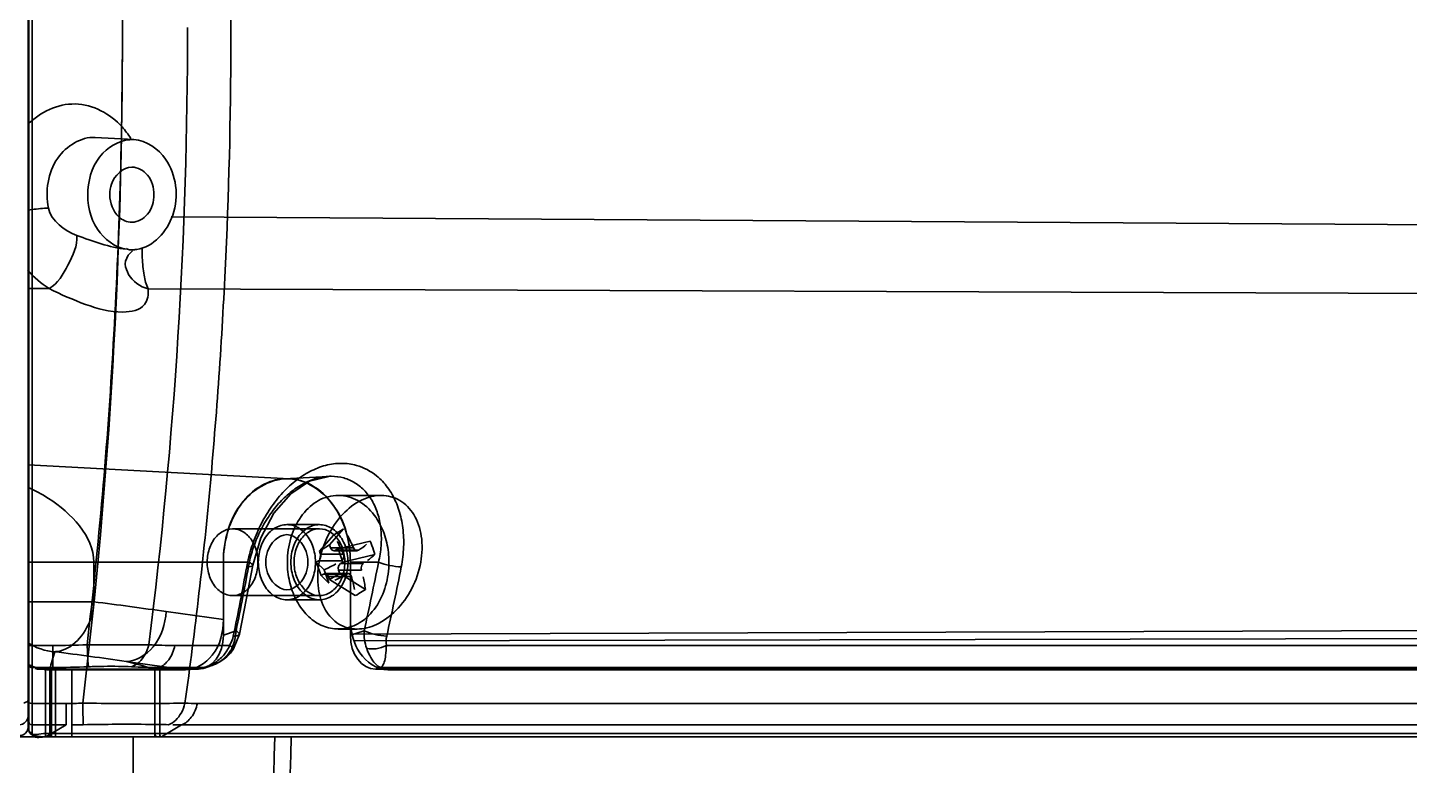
# Model space of a CAD drawing. Header units: millimetres. Extents: x 4086 to 8300, y 123 to 1549.
# Drawn here: x 7012.91 to 7031.52, y 716.51 to 726.45 of the extents above; entities that cross this region are included whole.
import ezdxf

# ---------------------------------------------------------------- set-up
doc = ezdxf.new("R2010")
doc.units = ezdxf.units.MM
doc.linetypes.add('PHANTOM', pattern=[0.8, 0.45, -0.05, 0.1, -0.05, 0.1, -0.05])
doc.layers.add('粗线', color=7, linetype='PHANTOM', lineweight=35)

msp = doc.modelspace()

# ---------------------------------------------------------------- linework, layer by layer
at = {"layer": '粗线', "linetype": 'Continuous'}
for p, q in [((7012.92458, 735.91451), (7012.92458, 716.97954)), ((7012.96958, 716.93557), (7012.96958, 735.95848)), ((7012.91445, 735.86991), (7012.91445, 717.02414)), ((7014.34122, 724.93815), (7013.82042, 724.96852)), ((7014.84277, 723.89842), (7034.28788, 723.77423)), ((7014.38144, 723.45996), (7014.35433, 723.45673)), ((7014.22224, 723.26382), (7014.22245, 723.2621)), ((7012.91445, 722.93429), (7013.1985, 722.93336)), ((7034.56574, 722.85898), (7014.53203, 722.9283)), ((7016.43606, 720.37109), (7012.91445, 720.56049)), ((7016.36621, 720.37109), (7016.96308, 720.40319)), ((7017.67139, 720.14702), (7017.09178, 720.14702)), ((7016.40114, 719.75327), (7016.83978, 719.75327)), ((7015.67006, 719.69702), (7016.83978, 719.69702)), ((7016.83855, 719.39744), (7017.02964, 719.61317)), ((7017.16572, 719.69773), (7016.97463, 719.482)), ((7017.09905, 719.657), (7017.02964, 719.61317)), ((7017.09009, 719.42755), (7017.52259, 719.52944)), ((7016.83855, 719.39744), (7016.97463, 719.482)), ((7016.85368, 719.3553), (7016.83855, 719.39744)), ((7016.85368, 719.3553), (7017.16259, 719.3553)), ((7016.97463, 719.482), (7016.98975, 719.43986)), ((7017.29867, 719.43986), (7016.98975, 719.43986)), ((7017.34673, 719.40118), (7017.03615, 719.40118)), ((7017.05806, 719.40765), (7017.09009, 719.42755)), ((7017.05806, 719.40765), (7017.36697, 719.40765)), ((7017.09009, 719.42755), (7017.15436, 719.24852)), ((7017.58686, 719.3504), (7017.15436, 719.24852)), ((7012.91445, 719.24702), (7015.54606, 719.24702)), ((7013.80017, 718.71386), (7013.80017, 719.24702)), ((7015.54606, 719.24702), (7015.89569, 719.24702)), ((7015.54606, 718.47316), (7015.54606, 719.24702)), ((7015.54606, 718.2627), (7015.54606, 719.24702)), ((7016.79716, 719.24553), (7016.82919, 719.26544)), ((7016.90173, 719.14365), (7016.79716, 719.24553)), ((7016.86143, 719.0665), (7016.79716, 719.24553)), ((7017.13811, 719.26544), (7016.82919, 719.26544)), ((7016.90173, 719.14365), (7016.93461, 719.0534)), ((7017.15436, 719.24852), (7017.12233, 719.22861)), ((7017.43124, 719.22861), (7017.12233, 719.22861)), ((7017.63562, 719.24702), (7017.25621, 719.24702)), ((7017.25621, 719.24702), (7017.25621, 718.47343)), ((7017.25621, 719.24702), (7017.25621, 718.2627)), ((7016.89346, 719.0864), (7016.86143, 719.0665)), ((7016.86143, 719.0665), (7016.966, 718.96461)), ((7016.89346, 719.0864), (7017.20238, 719.0864)), ((7017.22595, 719.09287), (7016.91537, 719.09287)), ((7016.93461, 719.0534), (7016.966, 718.96461)), ((7017.27068, 719.05419), (7016.96177, 719.05419)), ((7016.97689, 719.01205), (7016.96177, 719.05419)), ((7017.11297, 719.09661), (7016.97689, 719.01205)), ((7017.32287, 718.79632), (7016.97689, 719.01205)), ((7017.09785, 719.13875), (7017.40676, 719.13875)), ((7017.09785, 719.13875), (7017.11297, 719.09661)), ((7017.11297, 719.09661), (7017.45895, 718.88088)), ((7015.67006, 718.79702), (7016.83978, 718.79702)), ((7013.80017, 718.71386), (7012.91445, 718.71386)), ((7016.40114, 718.74077), (7016.83978, 718.74077)), ((7014.77495, 718.58245), (7015.54606, 718.47316)), ((7015.54606, 718.2627), (7015.71697, 718.32237)), ((7015.68281, 718.07878), (7015.76132, 718.27691)), ((7017.34754, 718.34702), (7017.09178, 718.34702)), ((7017.44168, 718.32237), (7017.25621, 718.2627)), ((7017.27945, 718.2792), (7040.70317, 718.35765)), ((7040.90689, 718.2381), (7017.31008, 718.18955)), ((7013.24664, 718.12509), (7012.92458, 718.1251)), ((7013.24664, 717.82885), (7013.24664, 718.12507)), ((7015.62984, 718.12508), (7014.89174, 718.12508)), ((7044.76338, 718.12507), (7017.74134, 718.12507)), ((7015.03447, 717.79772), (7014.23598, 717.91053)), ((7015.29207, 717.82029), (7015.39252, 717.85536)), ((7013.24664, 717.82885), (7012.95807, 717.82885)), ((7013.14961, 717.80558), (7013.14887, 716.94039)), ((7013.23159, 717.80536), (7013.14961, 717.80558)), ((7013.20513, 717.79717), (7013.20724, 717.80294)), ((7013.20513, 717.79717), (7013.22897, 717.79718)), ((7013.20649, 717.79695), (7013.20649, 716.8931)), ((7013.24664, 717.82885), (7013.20694, 717.80545)), ((7013.22897, 717.79718), (7013.20724, 717.80294)), ((7013.22897, 717.79659), (7013.28671, 717.79665)), ((7013.23159, 716.94035), (7013.23159, 717.80536)), ((7013.28671, 716.89319), (7013.28671, 717.79721)), ((7013.28671, 717.79665), (7013.50541, 717.79678)), ((7013.50659, 717.79679), (7014.66616, 717.79789)), ((7013.5066, 716.89338), (7013.5066, 717.79719)), ((7014.62212, 717.80538), (7014.62212, 716.94034)), ((7014.62255, 716.89323), (7014.62255, 717.7973)), ((7015.20636, 717.80559), (7014.63704, 717.80545)), ((7014.63774, 717.80586), (7014.67675, 717.82885)), ((7015.03438, 717.7973), (7014.66613, 717.79729)), ((7014.67675, 717.82885), (7015.27299, 717.82885)), ((7014.68982, 716.89386), (7014.68982, 717.7973)), ((7014.69098, 717.80559), (7014.69098, 716.94037)), ((7015.27299, 717.82885), (7015.20636, 717.80559)), ((7017.59591, 717.80559), (7017.66822, 717.82885)), ((7044.44061, 717.80539), (7017.59591, 717.80559)), ((7017.66822, 717.82885), (7044.54839, 717.82885)), ((7017.70791, 717.80252), (7017.76163, 717.79883)), ((7017.70857, 717.80677), (7017.76787, 717.79752)), ((7017.76163, 717.79883), (7044.37332, 717.79883)), ((7012.96958, 717.34476), (7013.42874, 717.34476)), ((7013.42874, 717.34476), (7013.42874, 717.05675)), ((7015.19634, 717.34476), (7045.3791, 717.34476)), ((7012.91107, 716.9974), (7012.90114, 716.97227)), ((7012.91445, 717.02414), (7012.91107, 716.9974)), ((7012.96958, 717.05675), (7013.42874, 717.05675)), ((7013.14887, 716.94037), (7044.39333, 716.94037)), ((7013.15665, 716.89639), (7013.42874, 717.05675)), ((7014.98321, 717.05675), (7014.71105, 716.89635)), ((7045.16597, 717.05675), (7014.98321, 717.05675)), ((6996.53247, 716.8931), (7013.25686, 716.89315)), ((7013.15659, 716.89536), (7014.22019, 716.8956)), ((7013.15665, 716.89639), (7013.23298, 716.89636)), ((7013.28671, 716.89261), (7013.25686, 716.89254)), ((7013.50659, 716.89296), (7013.28718, 716.8926)), ((7014.22019, 716.8956), (7014.65051, 716.89534)), ((7014.3319, 700.79702), (7014.3319, 716.89381)), ((7014.64634, 716.89381), (7014.62259, 716.89381)), ((7014.68982, 716.89316), (7014.64655, 716.8932)), ((7014.65707, 716.89534), (7044.56399, 716.8956)), ((7044.37332, 716.89386), (7014.68982, 716.89386)), ((7014.71113, 716.8964), (7044.42898, 716.89638))]:
    msp.add_line(p, q, dxfattribs=at)
for points in [[(7014.22224, 723.26382), (7014.22638, 723.30074), (7014.26303, 723.38037), (7014.32312, 723.43878)], [(7015.94106, 719.20695), (7016.04915, 719.57645), (7016.2262, 719.90592), (7016.4536, 720.16697), (7016.70717, 720.33647), (7016.9646, 720.40328)], [(7017.16572, 719.69773), (7017.14382, 719.68451), (7017.12159, 719.67093), (7017.09905, 719.657)], [(7017.55783, 719.44065), (7017.54676, 719.47043), (7017.53501, 719.50003), (7017.52259, 719.52944)], [(7016.85368, 719.3553), (7016.85847, 719.32189), (7016.85032, 719.28974), (7016.82919, 719.26544)], [(7017.05806, 719.40765), (7017.03266, 719.40134), (7017.00823, 719.41206), (7016.98975, 719.43986)], [(7017.16259, 719.3553), (7017.16917, 719.32089), (7017.16021, 719.28803), (7017.13811, 719.26544)], [(7017.36697, 719.40765), (7017.34265, 719.40141), (7017.31768, 719.4132), (7017.29867, 719.43986)], [(7017.58686, 719.3504), (7017.57788, 719.38062), (7017.5682, 719.41071), (7017.55783, 719.44065)], [(7015.76132, 718.27694), (7015.85392, 718.74066), (7015.94109, 719.20704)], [(7017.09785, 719.13875), (7017.09305, 719.17216), (7017.1012, 719.20431), (7017.12233, 719.22861)], [(7017.40676, 719.13875), (7017.40386, 719.17315), (7017.41281, 719.20601), (7017.43124, 719.22861)], [(7016.89346, 719.0864), (7016.91886, 719.09271), (7016.94329, 719.08199), (7016.96177, 719.05419)], [(7017.20238, 719.0864), (7017.23037, 719.09263), (7017.25534, 719.08085), (7017.27068, 719.05419)], [(7017.32287, 718.79632), (7017.34691, 718.80954), (7017.37042, 718.82312), (7017.39339, 718.83705)], [(7017.39339, 718.83705), (7017.41581, 718.85133), (7017.43767, 718.86594), (7017.45895, 718.88088)], [(7015.3891, 717.85426), (7015.43787, 717.87323), (7015.48886, 717.89836), (7015.54038, 717.93039), (7015.59139, 717.97061), (7015.63973, 718.01985), (7015.68278, 718.07878)], [(7012.92458, 717.87258), (7012.92843, 717.85288), (7012.9398, 717.8385), (7012.95807, 717.82885)], [(7012.92458, 717.35993), (7012.93061, 717.35234), (7012.94708, 717.34679), (7012.96958, 717.34476)], [(7012.92458, 717.10072), (7012.93061, 717.07874), (7012.94708, 717.06264), (7012.96958, 717.05675)], [(7012.92459, 716.97964), (7012.94144, 716.93983), (7012.97423, 716.91925), (7013.01976, 716.90641), (7013.08118, 716.89814), (7013.15577, 716.8954)], [(7013.14887, 716.94039), (7013.1513, 716.91488), (7013.15405, 716.89877), (7013.15664, 716.89639)], [(7014.71113, 716.8964), (7014.69895, 716.8986), (7014.6911, 716.91512), (7014.69098, 716.94037)]]:
    msp.add_lwpolyline(points, dxfattribs=at)
for centre, radius, start, end in [((6949.68744, 726.37597), 65.3755, 352.7589404, 0.0622764), ((7017.28035, 723.45474), 2.82825, 179.339284, 182.186826), ((6977.93885, 726.03281), 38.5347, 348.350486, 349.763), ((6978.28859, 726.03619), 38.21501, 348.354646, 349.766679), ((6982.74398, 726.08263), 35.55492, 347.393066, 348.915594), ((7017.97574, 720.13043), 0.94662, 248.942441, 267.949102), ((6982.73598, 726.07925), 35.87469, 347.397196, 348.919252), ((7004.28252, 644.4309), 74.89022, 81.9461298, 82.698647), ((7013.24556, 728.21947), 10.0944, 270.006133, 272.638204), ((7013.26317, 718.4152), 0.37383, 271.957538, 276.076528), ((7003.64017, 643.88067), 74.78429, 81.8546395, 82.5969983), ((7014.12667, 790.90174), 72.76722, 269.6720759, 270.3268028), ((7014.89148, 723.84671), 5.72164, 266.495508, 270.00258), ((7015.49084, 717.91267), 0.25385, 40.873221, 56.797556), ((7013.20485, 718.4673), 0.66422, 243.730367, 251.294014), ((7061.65114, 897.15811), 185.41277, 255.1832963, 255.3207487), ((7013.21001, 718.48499), 0.68263, 251.359526, 269.750077), ((7013.27723, 728.49949), 10.67069, 269.835761, 272.424945), ((7014.65258, 724.03276), 6.20396, 266.819025, 270.223169), ((7013.42853, 728.22732), 10.88256, 270.001139, 271.172238), ((7015.19625, 723.57391), 6.22915, 268.451713, 270.000851), ((7012.80195, 717.02414), 0.1125, 237.743293, 0), ((7014.45289, 208.31537), 508.57848, 89.9808821, 90.1066087), ((7014.67655, 733.85769), 16.96136, 269.954289, 270.116491), ((6645.3319, 726.44702), 371.25, 356.0737776, 358.525623), ((6645.18585, 726.44977), 371.17501, 357.2733322, 358.5245953)]:
    msp.add_arc(centre, radius, start, end, dxfattribs=at)
for centre, major_axis, start_param, end_param in [((7015.20382, 718.26612), (-0.00567, 0.46051), -3.15074292, -1.58736726), ((7017.59845, 718.26612), (0.00567, 0.46051), -4.69581805, -3.13244239)]:
    msp.add_ellipse(centre, major_axis=major_axis, ratio=0.7430698, start_param=start_param, end_param=end_param, dxfattribs=at)
for points, knots in [([(7013.65124, 717.34703), (7014.01673, 720.36368), (7014.35508, 726.44717), (7014.0167, 732.53066), (7013.65124, 735.54701)], [0, 0, 0, 0, 0.50002461, 1, 1, 1, 1]), ([(7015.02784, 735.54701), (7015.16658, 734.55982), (7015.39629, 732.55669), (7015.6023, 729.5202), (7015.64814, 727.47424), (7015.64814, 726.44702)], [0, 0, 0, 0, 0.32765358, 0.66238117, 1, 1, 1, 1]), ([(7013.71044, 734.75828), (7013.86783, 733.41186), (7014.10769, 730.64475), (7014.22631, 726.44702), (7014.10769, 722.2493), (7013.86783, 719.48219), (7013.71044, 718.13577)], [0, 0, 0, 0, 0.24408927, 0.50000002, 0.75591078, 1, 1, 1, 1]), ([(7015.64814, 726.44702), (7015.64814, 725.41981), (7015.60238, 723.37386), (7015.39641, 720.33736), (7015.16676, 718.33423), (7015.02802, 717.34703)], [0, 0, 0, 0, 0.33761851, 0.67234572, 1, 1, 1, 1]), ([(7012.9105, 725.14146), (7013.07273, 725.3078), (7013.55477, 725.54136), (7014.02387, 725.28477), (7014.1805, 725.11109)], [0, 0, 0, 0, 0.49836715, 1, 1, 1, 1]), ([(7013.19054, 724.01644), (7013.14744, 724.24034), (7013.20042, 724.70628), (7013.62827, 724.9796), (7013.82042, 724.96847)], [0, 0, 0, 0, 0.54225314, 1, 1, 1, 1]), ([(7014.34122, 724.93814), (7014.18927, 724.94709), (7013.84761, 724.7774), (7013.67248, 724.25958), (7013.77864, 723.72492), (7014.0823, 723.48617), (7014.23768, 723.46117)], [0, 0, 0, 0, 0.22750418, 0.49307472, 0.76477376, 1, 1, 1, 1]), ([(7014.31353, 724.56826), (7014.39238, 724.56826), (7014.56313, 724.46884), (7014.61068, 724.28922), (7014.61068, 724.19702)], [0, 0, 0, 0, 0.461014, 1, 1, 1, 1]), ([(7014.38144, 723.45996), (7014.60244, 723.49175), (7014.99481, 723.92763), (7014.90903, 724.46531), (7014.76782, 724.67486)], [0, 0, 0, 0, 0.46908793, 1, 1, 1, 1]), ([(7014.61068, 724.19702), (7014.61068, 724.10483), (7014.56313, 723.92522), (7014.39238, 723.82578), (7014.31353, 723.82578)], [0, 0, 0, 0, 0.53896723, 1, 1, 1, 1]), ([(7013.19054, 724.01644), (7013.17284, 724.01621), (7013.08038, 724.01195), (7012.98849, 723.99934), (7012.91469, 723.98701)], [0, 0, 0, 0, 0.19132416, 1, 1, 1, 1]), ([(7013.57372, 723.64837), (7013.58181, 723.50946), (7013.45926, 723.25191), (7013.31699, 722.99807), (7013.1985, 722.93336)], [0, 0, 0, 0, 0.50754569, 1, 1, 1, 1]), ([(7014.35436, 723.45626), (7014.33541, 723.45397), (7014.29667, 723.45097), (7014.25813, 723.46141), (7014.24099, 723.47071)], [0, 0, 0, 0, 0.49476798, 1, 1, 1, 1]), ([(7014.53226, 722.92897), (7014.54102, 722.8572), (7014.50581, 722.65407), (7014.10503, 722.5833), (7013.6829, 722.71157), (7013.35748, 722.85163), (7013.1985, 722.93336)], [0, 0, 0, 0, 0.1378116, 0.33280352, 0.65929155, 1, 1, 1, 1]), ([(7017.94187, 719.18442), (7017.95903, 719.27247), (7017.98036, 719.44748), (7017.97072, 719.70579), (7017.92717, 719.90936), (7017.85807, 720.09339), (7017.76609, 720.25621), (7017.5955, 720.43947), (7017.37524, 720.55632), (7017.13257, 720.58785), (7016.91698, 720.55785), (7016.74231, 720.48834), (7016.60737, 720.40895), (7016.47299, 720.31124), (7016.31661, 720.16111), (7016.15545, 719.94867), (7016.04465, 719.74954), (7015.97163, 719.58082), (7015.90984, 719.40773), (7015.87641, 719.27426), (7015.86012, 719.18442)], [0, 0, 0, 0, 0.06956775, 0.1359603, 0.19953385, 0.22985296, 0.28815663, 0.34314604, 0.42215623, 0.47534942, 0.53052147, 0.58903804, 0.61977776, 0.65170929, 0.71762316, 0.78692489, 0.85765524, 0.89364798, 0.92932569, 1, 1, 1, 1]), ([(7016.43606, 720.37107), (7016.20287, 720.38368), (7015.6772, 720.07713), (7015.54606, 719.53139), (7015.54606, 719.24702)], [0, 0, 0, 0, 0.45091455, 1, 1, 1, 1]), ([(7015.54606, 719.24702), (7015.54606, 719.37702), (7015.57933, 719.63137), (7015.72471, 719.9711), (7015.95103, 720.2305), (7016.23944, 720.37638), (7016.55557, 720.37816), (7016.84596, 720.23492), (7017.07521, 719.97557), (7017.22255, 719.63382), (7017.25621, 719.37764), (7017.25621, 719.24702)], [0, 0, 0, 0, 0.12543814, 0.24410187, 0.35180355, 0.45118674, 0.5465897, 0.64581075, 0.75415513, 0.87396405, 1, 1, 1, 1]), ([(7015.89569, 719.24702), (7015.9119, 719.3216), (7015.95427, 719.46994), (7016.04561, 719.68256), (7016.16307, 719.88115), (7016.30311, 720.05749), (7016.46203, 720.2049), (7016.6343, 720.31645), (7016.81442, 720.38689), (7016.99539, 720.41203), (7017.16928, 720.38948), (7017.32759, 720.31977), (7017.46207, 720.20703), (7017.56696, 720.0576), (7017.63868, 719.87894), (7017.67508, 719.67886), (7017.67568, 719.4645), (7017.65261, 719.31976), (7017.63562, 719.24702)], [0, 0, 0, 0, 0.07076218, 0.14278726, 0.21414997, 0.28425073, 0.35102404, 0.4144371, 0.47358882, 0.52909007, 0.5822128, 0.63421163, 0.68743853, 0.74303799, 0.80193223, 0.86472608, 0.93061115, 1, 1, 1, 1]), ([(7017.25621, 719.24702), (7017.25621, 719.51859), (7017.13384, 720.03639), (7016.66122, 720.35889), (7016.43606, 720.37107)], [0, 0, 0, 0, 0.54634642, 1, 1, 1, 1]), ([(7012.91437, 720.25846), (7013.00907, 720.21277), (7013.40183, 720.00324), (7013.80009, 719.59808), (7013.80009, 719.24702)], [0, 0, 0, 0, 0.23048674, 1, 1, 1, 1]), ([(7017.71032, 719.63138), (7017.67415, 719.73215), (7017.57517, 719.91587), (7017.34265, 720.11054), (7017.05789, 720.17153), (7016.87741, 720.10915), (7016.79964, 720.06082)], [0, 0, 0, 0, 0.27762518, 0.52928624, 0.76258592, 1, 1, 1, 1]), ([(7016.8363, 719.24702), (7016.85836, 719.36972), (7016.93612, 719.60357), (7017.13317, 719.89594), (7017.38579, 720.09452), (7017.66801, 720.17118), (7017.93824, 720.09806), (7018.13605, 719.8877), (7018.23274, 719.58634), (7018.2252, 719.36256), (7018.20442, 719.24702)], [0, 0, 0, 0, 0.14952112, 0.29113189, 0.41743058, 0.52729949, 0.62933565, 0.73672808, 0.85920042, 1, 1, 1, 1]), ([(7016.79964, 720.06082), (7016.71802, 720.01011), (7016.57124, 719.86343), (7016.43823, 719.57579), (7016.40772, 719.35817), (7016.40772, 719.24702)], [0, 0, 0, 0, 0.3077077, 0.64407096, 1, 1, 1, 1]), ([(7016.78592, 719.24702), (7016.78592, 719.32239), (7016.76164, 719.46694), (7016.65727, 719.64693), (7016.49769, 719.75597), (7016.30899, 719.75768), (7016.14608, 719.64901), (7016.04064, 719.46738), (7016.01635, 719.32191), (7016.01635, 719.24702)], [0, 0, 0, 0, 0.16215545, 0.30795331, 0.43707075, 0.55944476, 0.68990545, 0.83888663, 1, 1, 1, 1]), ([(7016.455, 719.24702), (7016.455, 719.32243), (7016.47932, 719.4672), (7016.58395, 719.64735), (7016.74404, 719.7563), (7016.9323, 719.75738), (7017.09397, 719.64948), (7017.19992, 719.4687), (7017.22457, 719.32288), (7017.22457, 719.24702)], [0, 0, 0, 0, 0.16223606, 0.30842768, 0.43753681, 0.56024829, 0.68933032, 0.83680615, 1, 1, 1, 1]), ([(7015.36079, 719.05485), (7015.33813, 719.11798), (7015.31692, 719.25183), (7015.35083, 719.44456), (7015.44302, 719.60338), (7015.58578, 719.70018), (7015.75508, 719.70018), (7015.89959, 719.60151), (7015.95852, 719.49718), (7015.97933, 719.4392)], [0, 0, 0, 0, 0.16237349, 0.32015552, 0.46549854, 0.59598588, 0.71854187, 0.8508991, 1, 1, 1, 1]), ([(7016.11896, 719.24702), (7016.11896, 719.29492), (7016.13638, 719.45542), (7016.28544, 719.61827), (7016.40114, 719.61826)], [0, 0, 0, 0, 0.29278721, 1, 1, 1, 1]), ([(7016.40114, 719.61826), (7016.51683, 719.61826), (7016.66589, 719.45542), (7016.68331, 719.29492), (7016.68331, 719.24702)], [0, 0, 0, 0, 0.70721423, 1, 1, 1, 1]), ([(7017.14905, 719.4392), (7017.1281, 719.49757), (7017.06927, 719.60138), (7016.92615, 719.69912), (7016.75886, 719.70109), (7016.61533, 719.60637), (7016.52143, 719.44752), (7016.48644, 719.25358), (7016.50769, 719.11841), (7016.53051, 719.05485)], [0, 0, 0, 0, 0.15009789, 0.2799733, 0.40100741, 0.53151028, 0.6768114, 0.83654606, 1, 1, 1, 1]), ([(7017.77584, 719.24702), (7017.77584, 719.29105), (7017.77095, 719.3788), (7017.74908, 719.50774), (7017.72481, 719.59103), (7017.71032, 719.63138)], [0, 0, 0, 0, 0.33727485, 0.67158907, 1, 1, 1, 1]), ([(7015.97933, 719.4392), (7016.00201, 719.37603), (7016.02324, 719.24196), (7015.98916, 719.04901), (7015.8966, 718.89004), (7015.75388, 718.79385), (7015.58584, 718.79399), (7015.44121, 718.8916), (7015.38186, 718.99615), (7015.36079, 719.05485)], [0, 0, 0, 0, 0.16245579, 0.32068325, 0.46601604, 0.59678562, 0.71802821, 0.8490449, 1, 1, 1, 1]), ([(7016.53051, 719.05485), (7016.55146, 718.99648), (7016.61029, 718.89267), (7016.75341, 718.79493), (7016.9207, 718.79296), (7017.06423, 718.88768), (7017.15813, 719.04653), (7017.19312, 719.24047), (7017.17187, 719.37564), (7017.14905, 719.4392)], [0, 0, 0, 0, 0.15009789, 0.2799733, 0.40100741, 0.53151028, 0.6768114, 0.83654606, 1, 1, 1, 1]), ([(7015.86012, 719.18442), (7015.88742, 719.18475), (7015.97636, 719.18754), (7015.91442, 719.23831), (7015.89569, 719.24702)], [0, 0, 0, 0, 0.56930213, 1, 1, 1, 1]), ([(7016.01635, 719.24702), (7016.01635, 719.17194), (7016.04061, 719.02697), (7016.14523, 718.84661), (7016.3051, 718.73818), (7016.49203, 718.73639), (7016.6541, 718.84301), (7016.76102, 719.02421), (7016.78592, 719.17076), (7016.78592, 719.24702)], [0, 0, 0, 0, 0.16154578, 0.30894028, 0.4376315, 0.55867596, 0.6877939, 0.83593254, 1, 1, 1, 1]), ([(7016.40114, 718.87578), (7016.28544, 718.87579), (7016.13638, 719.03863), (7016.11896, 719.19913), (7016.11896, 719.24702)], [0, 0, 0, 0, 0.70721423, 1, 1, 1, 1]), ([(7016.68331, 719.24702), (7016.68331, 719.19913), (7016.66589, 719.03863), (7016.51683, 718.87578), (7016.40114, 718.87578)], [0, 0, 0, 0, 0.29278721, 1, 1, 1, 1]), ([(7016.40772, 719.24702), (7016.40772, 719.20296), (7016.41261, 719.11517), (7016.4345, 718.98623), (7016.45876, 718.90298), (7016.47323, 718.86267)], [0, 0, 0, 0, 0.33758619, 0.67187306, 1, 1, 1, 1]), ([(7017.22457, 719.24702), (7017.22457, 719.17194), (7017.20031, 719.02697), (7017.09569, 718.84661), (7016.93582, 718.73818), (7016.74888, 718.73639), (7016.58682, 718.84301), (7016.4799, 719.02421), (7016.455, 719.17076), (7016.455, 719.24702)], [0, 0, 0, 0, 0.16154578, 0.30894028, 0.4376315, 0.55867596, 0.6877939, 0.83593254, 1, 1, 1, 1]), ([(7018.20442, 719.24702), (7018.1822, 719.12346), (7018.10052, 718.88668), (7017.89347, 718.59457), (7017.63365, 718.39902), (7017.35225, 718.32344), (7017.08555, 718.39441), (7016.89406, 718.60609), (7016.80581, 718.90785), (7016.81549, 719.1313), (7016.8363, 719.24702)], [0, 0, 0, 0, 0.15033771, 0.294871, 0.42296101, 0.53260202, 0.63217128, 0.73671759, 0.8591926, 1, 1, 1, 1]), ([(7017.38391, 718.43322), (7017.46841, 718.48573), (7017.61743, 718.63701), (7017.74695, 718.92615), (7017.77584, 719.14018), (7017.77584, 719.24702)], [0, 0, 0, 0, 0.31858803, 0.65783313, 1, 1, 1, 1]), ([(7016.47323, 718.86267), (7016.50131, 718.78447), (7016.57338, 718.63974), (7016.73193, 718.46555), (7016.93147, 718.3563), (7017.16447, 718.33392), (7017.31489, 718.39033), (7017.38391, 718.43322)], [0, 0, 0, 0, 0.21482772, 0.4126328, 0.60039461, 0.78988432, 1, 1, 1, 1]), ([(7013.80017, 718.71386), (7013.79551, 718.63433), (7013.74857, 718.3539), (7013.51092, 718.06561), (7013.30274, 718.04347)], [0, 0, 0, 0, 0.2756538, 1, 1, 1, 1]), ([(7014.77495, 718.58245), (7014.76407, 718.41423), (7014.66968, 718.10353), (7014.37383, 717.91123), (7014.23597, 717.91052)], [0, 0, 0, 0, 0.5501015, 1, 1, 1, 1]), ([(7015.03438, 717.7973), (7015.17204, 717.79731), (7015.47103, 717.9875), (7015.54606, 718.30636), (7015.54606, 718.47316)], [0, 0, 0, 0, 0.45216184, 1, 1, 1, 1]), ([(7015.71697, 718.32237), (7015.7362, 718.31215), (7015.79575, 718.25677), (7015.70745, 718.2521), (7015.67978, 718.25172)], [0, 0, 0, 0, 0.44025753, 1, 1, 1, 1]), ([(7017.74631, 718.25172), (7017.69329, 718.25245), (7017.58936, 718.26978), (7017.48809, 718.29964), (7017.44168, 718.32237)], [0, 0, 0, 0, 0.50640717, 1, 1, 1, 1]), ([(7013.7102, 718.13577), (7013.71248, 718.09002), (7013.71838, 717.9909), (7013.72225, 717.89149), (7013.72871, 717.83836)], [0, 0, 0, 0, 0.46120958, 1, 1, 1, 1]), ([(7014.54173, 718.13577), (7014.52956, 718.08826), (7014.48491, 717.96775), (7014.38518, 717.86147), (7014.30833, 717.83836)], [0, 0, 0, 0, 0.37934777, 1, 1, 1, 1]), ([(7014.89174, 718.12507), (7014.87689, 718.05715), (7014.83143, 717.93655), (7014.73018, 717.84674), (7014.67675, 717.82885)], [0, 0, 0, 0, 0.55238177, 1, 1, 1, 1]), ([(7015.27299, 717.82885), (7015.32531, 717.83979), (7015.42723, 717.8803), (7015.55212, 717.98431), (7015.60917, 718.07671), (7015.62984, 718.12508)], [0, 0, 0, 0, 0.3341248, 0.6712472, 1, 1, 1, 1]), ([(7015.6581, 718.08541), (7015.63554, 718.03946), (7015.57187, 717.95275), (7015.43567, 717.86272), (7015.328, 717.83461), (7015.27299, 717.82885)], [0, 0, 0, 0, 0.3193412, 0.65492769, 1, 1, 1, 1]), ([(7015.68279, 718.07879), (7015.68198, 718.07847), (7015.67374, 718.07575), (7015.66551, 718.07849), (7015.6581, 718.08541)], [0, 0, 0, 0, 0.09825178, 1, 1, 1, 1]), ([(7017.66822, 717.82885), (7017.60753, 717.84585), (7017.53592, 717.94723), (7017.49168, 718.04264), (7017.47619, 718.08541)], [0, 0, 0, 0, 0.58081084, 1, 1, 1, 1]), ([(7017.74134, 718.12507), (7017.7409, 718.08025), (7017.73137, 717.98165), (7017.71262, 717.86607), (7017.66822, 717.82885)], [0, 0, 0, 0, 0.43622798, 1, 1, 1, 1]), ([(7013.72871, 717.83836), (7013.79814, 717.84129), (7013.93325, 717.8451), (7014.12653, 717.84533), (7014.25029, 717.84159), (7014.30833, 717.83836)], [0, 0, 0, 0, 0.35956022, 0.69923309, 1, 1, 1, 1]), ([(7013.23159, 717.80536), (7013.39749, 717.80483), (7013.72047, 717.8041), (7014.18919, 717.80396), (7014.49201, 717.80491), (7014.63774, 717.80586)], [0, 0, 0, 0, 0.35393083, 0.68907779, 1, 1, 1, 1]), ([(7012.91445, 717.38268), (7012.91445, 717.37456), (7012.88986, 717.35975), (7012.87032, 717.35411), (7012.85607, 717.35092)], [0, 0, 0, 0, 0.35755093, 1, 1, 1, 1]), ([(7013.65119, 717.34704), (7013.65195, 717.31359), (7013.65447, 717.21739), (7013.65597, 717.12113), (7013.65938, 717.05845)], [0, 0, 0, 0, 0.34767764, 1, 1, 1, 1]), ([(7013.65124, 717.34703), (7013.81612, 717.34627), (7014.13681, 717.34456), (7014.59575, 717.34442), (7014.88979, 717.34618), (7015.02802, 717.34704)], [0, 0, 0, 0, 0.35928365, 0.69878635, 1, 1, 1, 1]), ([(7015.02794, 717.34703), (7015.01642, 717.30111), (7014.9744, 717.18489), (7014.87988, 717.0819), (7014.80655, 717.05845)], [0, 0, 0, 0, 0.38078796, 1, 1, 1, 1]), ([(7014.98321, 717.05675), (7015.03558, 717.07429), (7015.13507, 717.16123), (7015.18095, 717.27862), (7015.19634, 717.34476)], [0, 0, 0, 0, 0.44848778, 1, 1, 1, 1]), ([(7014.80655, 717.05845), (7014.7217, 717.06038), (7014.33933, 717.06607), (7013.95687, 717.06362), (7013.65938, 717.05845)], [0, 0, 0, 0, 0.22192112, 1, 1, 1, 1]), ([(7013.23298, 716.89636), (7013.40705, 716.89614), (7013.7345, 716.89671), (7014.20879, 716.89665), (7014.50902, 716.89609), (7014.65586, 716.89634)], [0, 0, 0, 0, 0.36701209, 0.69039069, 1, 1, 1, 1])]:
    msp.add_open_spline(points, degree=3, knots=knots, dxfattribs=at)
for points in [[(7014.1805, 725.11109), (7014.22452, 725.06228), (7014.26421, 725.00928), (7014.29929, 724.95369)], [(7014.76782, 724.67486), (7014.67444, 724.81343), (7014.50803, 724.92831), (7014.34122, 724.93814)], [(7014.03924, 724.33984), (7014.07683, 724.45273), (7014.19454, 724.56827), (7014.31353, 724.56826)], [(7014.01637, 724.19702), (7014.01637, 724.24524), (7014.02401, 724.2941), (7014.03924, 724.33984)], [(7014.13713, 723.8983), (7014.05813, 723.97106), (7014.01637, 724.08962), (7014.01637, 724.19702)], [(7013.19054, 724.01644), (7013.22401, 723.84253), (7013.40801, 723.71088), (7013.57372, 723.64837)], [(7014.31353, 723.82578), (7014.24995, 723.82579), (7014.18389, 723.85524), (7014.13713, 723.8983)], [(7013.57372, 723.64837), (7013.78889, 723.56726), (7014.00933, 723.48826), (7014.23768, 723.46117)], [(7014.22245, 723.2621), (7014.22851, 723.21385), (7014.24485, 723.16601), (7014.26914, 723.12389)], [(7014.45416, 723.34682), (7014.45723, 723.26852), (7014.46357, 723.19004), (7014.47726, 723.11289)], [(7013.1985, 722.93336), (7013.09158, 723.00077), (7012.99386, 723.0849), (7012.91013, 723.17959)], [(7014.26914, 723.12389), (7014.32367, 723.02933), (7014.42674, 722.95689), (7014.53226, 722.92897)], [(7014.47726, 723.11289), (7014.48844, 723.04989), (7014.5042, 722.98649), (7014.53226, 722.92898)], [(7017.16259, 719.3553), (7017.13671, 719.41392), (7017.11062, 719.47278), (7017.07794, 719.5279)], [(7017.29867, 719.43986), (7017.27269, 719.49869), (7017.24648, 719.55776), (7017.21368, 719.61309)], [(7017.36697, 719.40765), (7017.4042, 719.4336), (7017.44204, 719.45913), (7017.47581, 719.48944)], [(7017.58686, 719.3504), (7017.55524, 719.32202), (7017.523, 719.29406), (7017.48815, 719.26977)], [(7016.90173, 719.14365), (7016.95591, 719.16939), (7017.01027, 719.19497), (7017.06259, 719.2243)], [(7017.20238, 719.0864), (7017.15155, 719.05791), (7017.10054, 719.02959), (7017.04792, 719.00459)], [(7017.27068, 719.05419), (7017.28646, 718.99712), (7017.30272, 718.93972), (7017.31006, 718.88096)], [(7017.45895, 718.88088), (7017.45178, 718.93823), (7017.44412, 718.9959), (7017.42872, 719.05161)], [(7017.25621, 718.47343), (7017.25621, 718.337), (7017.28809, 718.19549), (7017.35385, 718.07596)], [(7015.67978, 718.25172), (7015.67061, 718.20728), (7015.65355, 718.16376), (7015.62984, 718.12508)], [(7015.6581, 718.08541), (7015.69355, 718.15867), (7015.71326, 718.24106), (7015.71697, 718.32237)], [(7017.44168, 718.32237), (7017.43773, 718.24265), (7017.44832, 718.16021), (7017.47619, 718.08541)], [(7017.74134, 718.12507), (7017.73403, 718.16668), (7017.73709, 718.21049), (7017.74631, 718.25172)], [(7012.91266, 718.16617), (7013.01709, 718.09213), (7013.14804, 718.04702), (7013.27594, 718.04159)], [(7013.27594, 718.04159), (7013.25102, 717.96264), (7013.22838, 717.88296), (7013.20718, 717.80293)], [(7017.35385, 718.07596), (7017.42571, 717.94535), (7017.56042, 717.8243), (7017.70793, 717.80276)], [(7017.60276, 718.08167), (7017.56091, 718.07614), (7017.51735, 718.0761), (7017.47619, 718.08541)], [(7017.74134, 718.12508), (7017.69883, 718.10192), (7017.65075, 718.08801), (7017.60276, 718.08167)], [(7012.91085, 717.86506), (7013.00175, 717.82075), (7013.10536, 717.79695), (7013.20649, 717.79695)], [(7013.14961, 717.80558), (7013.1029, 717.80558), (7013.05392, 717.80063), (7013.00987, 717.81617)], [(7012.80195, 717.05675), (7012.85438, 717.05675), (7012.91445, 717.11425), (7012.91445, 717.16668)], [(7012.96958, 716.93557), (7012.94861, 716.93557), (7012.92458, 716.95857), (7012.92458, 716.97954)], [(7013.14887, 716.94039), (7013.0839, 716.94042), (7012.95495, 716.89492), (7012.95494, 716.95989)], [(7013.15664, 716.89639), (7013.10249, 716.89623), (7013.00434, 716.86204), (7012.99531, 716.91544)], [(7013.23298, 716.89636), (7013.23132, 716.88178), (7013.23161, 716.92568), (7013.23159, 716.94035)], [(7013.65938, 717.05845), (7013.60809, 717.05756), (7013.55679, 717.05666), (7013.5055, 717.0568)], [(7014.65652, 716.89635), (7014.6389, 716.89035), (7014.62211, 716.92173), (7014.62212, 716.94034)], [(7014.98321, 717.05675), (7014.94394, 717.05661), (7014.90466, 717.05647), (7014.86541, 717.05736)]]:
    msp.add_open_spline(points, degree=3, dxfattribs=at)

doc.saveas('drawing.dxf')
